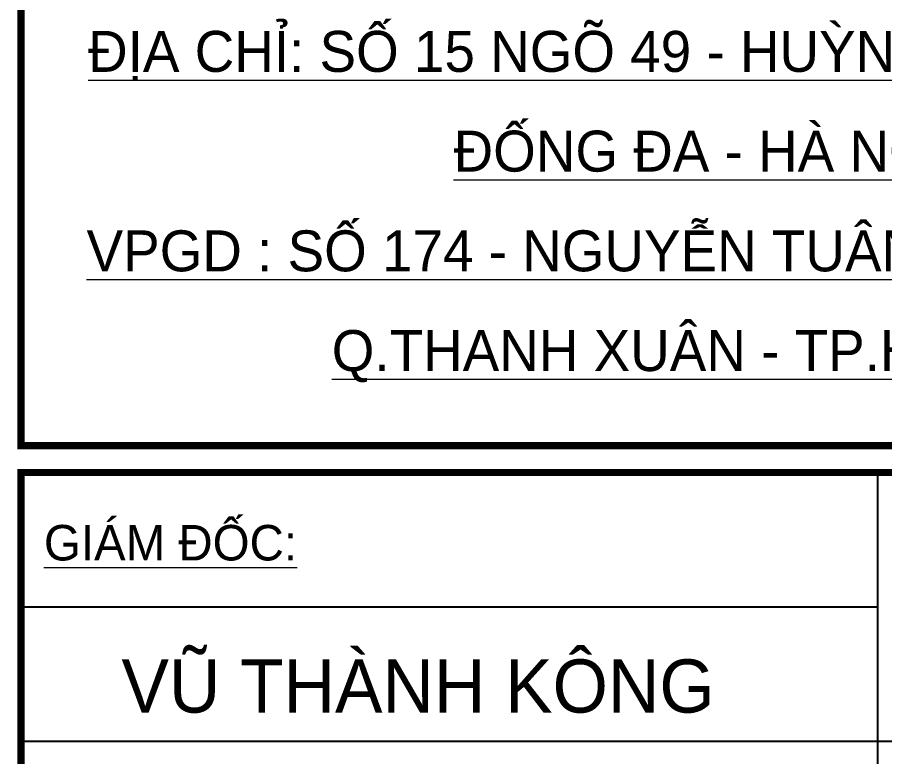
# Model space of a CAD drawing. Extents: x -1855204 to -1466800, y -1308584 to -996495.
# Drawn here: x -1825220 to -1823301, y -1281964 to -1280327 of the extents above; entities that cross this region are included whole.
import ezdxf
from ezdxf.enums import TextEntityAlignment as Align

# ---------------------------------------------------------------- set-up
doc = ezdxf.new("R2010")
doc.units = 0
doc.header["$LTSCALE"] = 150
for name, color, linetype, lineweight in [('05.Text', 253, 'Continuous', 18), ('11.Khung bo', 32, 'Continuous', 50), ('12.Khung', 36, 'Continuous', 25)]:
    doc.layers.add(name, color=color, linetype=linetype, lineweight=lineweight)
doc.styles.add('VnAvantH', font='')
doc.styles.get('VnAvantH').set_extended_font_data('.VnAvantH')

# ---------------------------------------------------------------- blocks, each defined once
blk = doc.blocks.new('100')
at = {"layer": '11.Khung bo', "const_width": 26.7}
for points in [[(1896212.6, -930771.1), (1901212.6, -930771.1), (1901212.6, -924940), (1896212.6, -924940)], [(1896212.6, -937871), (1901212.6, -937871), (1901212.6, -930871.1), (1896212.6, -930871.1)]]:
    blk.add_lwpolyline(points, close=True, dxfattribs=at)
at = {"layer": '12.Khung'}
for p, q in [((1899398.9, -930871.1), (1899398.9, -937871)), ((1896212.6, -931371.1), (1899398.9, -931371.1)), ((1896212.6, -931871.1), (1901212.6, -931871.1))]:
    blk.add_line(p, q, dxfattribs=at)
at = {"layer": '05.Text', "style": 'VnAvantH'}
for s, p in [('%%U®Þa chØ: sè 15 ngâ 49 - huúnh thóc kh¸ng', (1898739.3, -929380)), ('%%U®èng ®a - hµ néi', (1898739.3, -929751.2)), ('%%Uvpgd : sè 174 - nguyÔn tu©n - nh©n chÝnh', (1898739.3, -930122.3)), ('%%Uq.thanh xu©n - tp.hµ néi', (1898739.3, -930493.5))]:
    blk.add_text(s, height=152.459, dxfattribs=at).set_placement(p, align=Align.CENTER)
blk.add_text('%%Ugi¸m ®èc:', height=131.999, dxfattribs=at).set_placement((1896298.1, -931198.2))
blk.add_text('vò thµnh k«ng', height=197.998, dxfattribs=at).set_placement((1898793.1, -931764.4), align=Align.RIGHT)

msp = doc.modelspace()

# ---------------------------------------------------------------- block references
at = {"layer": '05.Text', "xscale": 0.5948727274080738, "yscale": 0.5948727274080738, "zscale": 0.5948727274080738}
msp.add_blockref('100', (-2953217.6, -727585.3), dxfattribs=at)

doc.saveas('drawing.dxf')
